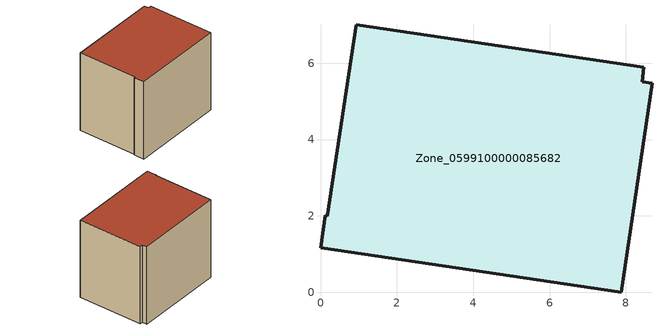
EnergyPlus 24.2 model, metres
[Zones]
Zone_0599100000085682
 floor ground (C_G): 7.88,0 0,1.17 0.12,2.02 0.18,1.99 0.94,7.01 8.47,5.89 8.43,5.51 8.69,5.48 z0
 wall outside (C_F): 8.47,5.89 0.94,7.01 0.18,1.99 0.12,2.02 0,1.17 7.88,0 8.69,5.48 8.43,5.51 8.47,5.89 z0:6.84
 roof outside (C_R): 0.12,2.02 0,1.17 7.88,0 8.69,5.48 8.43,5.51 8.47,5.89 0.94,7.01 0.18,1.99 z6.84
[BUILDING]
Pand.0599100000085682: North Axis=0; Terrain=City; Loads Convergence Tolerance Value=0.04; Temperature Convergence Tolerance Value=0.4; Solar Distribution=FullExterior; Maximum Number of Warmup Days=25; Minimum Number of Warmup Days=1
[Site:Location]
Rotterdam.The.Hague.AP_ZH_NLD Design_Conditions: Latitude=51.96; Longitude=4.45; Time Zone=1; Elevation=-4.5
[SITE:GROUNDTEMPERATURE:BUILDINGSURFACE]
18, 18, 18, 18, 18, 18, 18, 18, 18, 18, 18, 18
[MATERIAL] Thermal Absorptance=0.9; Solar Absorptance=0.7; Visible Absorptance=0.7
Name | Roughness | Thickness | Conductivity | Density | Specific Heat
G.TC.1946-1964 | MediumSmooth | 0.15 | 1 | 540 | 1210
F.TC.1946-1964 | Rough | 0.3 | 0.857143 | 1920 | 840
R.TC.1946-1964 | MediumRough | 0.2 | 0.235294 | 1500 | 1000
[CONSTRUCTION]
C_G: G.TC.1946-1964
C_F: F.TC.1946-1964
C_R: R.TC.1946-1964
[ZONE]
Zone_0599100000085682: Type=1; Multiplier=1; Ceiling Height=Autocalculate; Volume=Autocalculate; Floor Area=autocalculate; Part of Total Floor Area=Yes
[ZONEINFILTRATION:DESIGNFLOWRATE]
Infil_Zone_0599100000085682: Zone or ZoneList or Space or SpaceList=Zone_0599100000085682; Schedule=AlwaysOn; Design Flow Rate Calculation Method=Flow/Area; Flow Rate per Floor Area=0.003; Constant Term Coefficient=1; Temperature Term Coefficient=0; Velocity Term Coefficient=0; Velocity Squared Term Coefficient=0
[HVACTEMPLATE:ZONE:IDEALLOADSAIRSYSTEM]
Zone_0599100000085682: Maximum Heating Supply Air Temperature=50; Minimum Cooling Supply Air Temperature=13; Maximum Heating Supply Air Humidity Ratio=0.0156; Minimum Cooling Supply Air Humidity Ratio=0.0077; Heating Limit=NoLimit; Cooling Limit=NoLimit; Dehumidification Control Type=ConstantSensibleHeatRatio; Cooling Sensible Heat Ratio=0.7; Dehumidification Setpoint=60; Humidification Control Type=None; Humidification Setpoint=30; Outdoor Air Method=None; Outdoor Air Flow Rate per Person=0.00944; Outdoor Air Flow Rate per Zone Floor Area=0; Outdoor Air Flow Rate per Zone=0; Demand Controlled Ventilation Type=None; Outdoor Air Economizer Type=NoEconomizer; Heat Recovery Type=None; Sensible Heat Recovery Effectiveness=0.7; Latent Heat Recovery Effectiveness=0.65
[ZONECONTROL:THERMOSTAT]
ThermostatControl_Zone_0599100000085682: Zone or ZoneList=Zone_0599100000085682; Control Type Schedule=DualSetpointControlType; Control 1=Thermostat_Zone_0599100000085682; Temperature Difference Between Cutout And Setpoint=0
[THERMOSTATSETPOINT:DUALSETPOINT]
Thermostat_Zone_0599100000085682: Heating Setpoint Temperature Schedule=HeatingSetpoint_Zone_0599100000085682; Cooling Setpoint Temperature Schedule=CoolingSetpoint_Zone_0599100000085682
[SCHEDULE:COMPACT]
HeatingSetpoint_Zone_0599100000085682: Through: 12/31, For: AllDays, Until: 24:00, 21
CoolingSetpoint_Zone_0599100000085682: Through: 12/31, For: AllDays, Until: 24:00, 24
DualSetpointControlType: Through: 12/31, For: AllDays, Until: 24:00, 4
AlwaysOn: Through: 12/31, For: AllDays, Until: 24:00, 1
